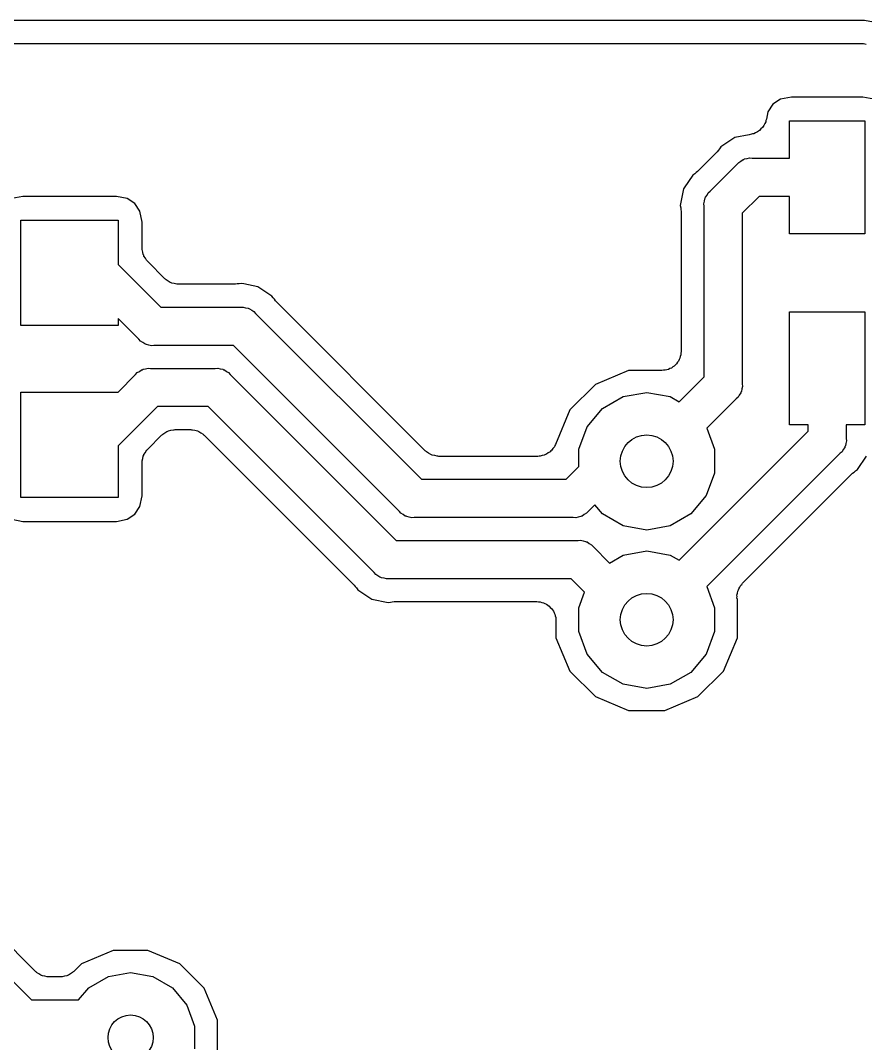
# Model space of a CAD drawing. Extents: x 50 to 248, y -151 to -36.
# Drawn here: x 104.2 to 115.43, y -60.53 to -46.94 of the extents above; entities that cross this region are included whole.
import ezdxf

# ---------------------------------------------------------------- set-up
doc = ezdxf.new("R2010")
doc.units = 0
doc.header["$MEASUREMENT"] = 0
doc.layers.add('BLACK', color=7, linetype='CONTINUOUS')

msp = doc.modelspace()

# ---------------------------------------------------------------- linework, layer by layer
at = {"layer": 'BLACK', "linetype": 'CONTINUOUS'}
for p, q in [((115.418, -46.9392), (97.8328, -46.9392)), ((115.583, -46.972), (115.418, -46.9392)), ((97.8328, -47.244), (115.392, -47.244)), ((115.392, -47.244), (115.398, -47.245)), ((115.398, -47.245), (115.404, -47.2442)), ((115.404, -47.2442), (115.441, -47.2526)), ((114.445, -47.9563), (114.301, -47.9849)), ((115.395, -47.9563), (114.445, -47.9563)), ((115.539, -47.9849), (115.395, -47.9563)), ((114.2, -48.0523), (114.133, -48.1531)), ((114.301, -47.9849), (114.2, -48.0523)), ((114.113, -48.2524), (114.107, -48.268)), ((114.133, -48.1531), (114.113, -48.2524)), ((114.041, -48.3801), (114.023, -48.4009)), ((114.062, -48.3618), (114.041, -48.3801)), ((114.07, -48.3472), (114.062, -48.3618)), ((114.081, -48.3346), (114.07, -48.3472)), ((114.091, -48.3088), (114.081, -48.3346)), ((114.105, -48.2845), (114.091, -48.3088)), ((114.107, -48.268), (114.105, -48.2845)), ((114.42, -48.768), (114.42, -48.272)), ((114.42, -48.272), (115.42, -48.272)), ((115.42, -48.272), (115.42, -49.772)), ((113.694, -48.4956), (113.509, -48.6191)), ((113.882, -48.4583), (113.694, -48.4956)), ((113.914, -48.4519), (113.882, -48.4583)), ((113.882, -48.4583), (113.882, -48.4583)), ((113.929, -48.4459), (113.914, -48.4519)), ((113.946, -48.4433), (113.929, -48.4459)), ((113.97, -48.43), (113.946, -48.4433)), ((113.996, -48.42), (113.97, -48.43)), ((114.008, -48.4089), (113.996, -48.42)), ((114.023, -48.4009), (114.008, -48.4089)), ((113.492, -48.645), (113.475, -48.663)), ((113.509, -48.6191), (113.492, -48.645)), ((113.46, -48.6835), (113.199, -48.9443)), ((113.475, -48.663), (113.46, -48.6835)), ((113.775, -48.8076), (113.803, -48.7882)), ((113.803, -48.7882), (113.814, -48.7853)), ((113.814, -48.7853), (113.824, -48.7796)), ((113.824, -48.7796), (113.857, -48.7738)), ((113.857, -48.7738), (113.89, -48.7651)), ((113.89, -48.7651), (113.923, -48.768)), ((113.923, -48.768), (114.42, -48.768)), ((113.366, -49.2085), (113.725, -48.8502)), ((113.725, -48.8502), (113.746, -48.8244)), ((113.746, -48.8244), (113.775, -48.8076)), ((113.135, -48.9931), (113.022, -49.1631)), ((113.161, -48.9759), (113.135, -48.9931)), ((113.179, -48.9586), (113.161, -48.9759)), ((113.199, -48.9443), (113.179, -48.9586)), ((113.012, -49.178), (112.968, -49.396)), ((113.022, -49.1631), (113.012, -49.178)), ((113.022, -49.1631), (113.022, -49.1631)), ((104.231, -49.2763), (104.087, -49.3049)), ((105.476, -49.2763), (104.231, -49.2763)), ((105.62, -49.3049), (105.476, -49.2763)), ((105.721, -49.3723), (105.62, -49.3049)), ((113.29, -49.341), (113.296, -49.3078)), ((113.296, -49.3078), (113.301, -49.298)), ((113.301, -49.298), (113.304, -49.287)), ((113.304, -49.287), (113.324, -49.2594)), ((113.324, -49.2594), (113.34, -49.2302)), ((113.34, -49.2302), (113.366, -49.2085)), ((114.017, -49.276), (113.792, -49.5012)), ((114.42, -49.276), (114.017, -49.276)), ((114.42, -49.772), (114.42, -49.276)), ((105.788, -49.4731), (105.721, -49.3723)), ((105.817, -49.617), (105.788, -49.4731)), ((112.968, -49.396), (112.974, -49.4265)), ((112.974, -49.4265), (112.975, -49.4515)), ((112.975, -49.4515), (112.979, -49.4761)), ((113.281, -49.3735), (113.29, -49.341)), ((113.284, -49.4071), (113.281, -49.3735)), ((113.284, -51.6744), (113.284, -49.4071)), ((104.206, -50.992), (104.206, -49.592)), ((104.206, -49.592), (105.501, -49.592)), ((105.501, -49.592), (105.501, -50.1826)), ((112.979, -49.4761), (112.979, -51.3368)), ((113.792, -49.5012), (113.792, -51.7685)), ((105.817, -49.9621), (105.817, -49.617)), ((115.42, -49.772), (114.42, -49.772)), ((105.819, -49.9731), (105.817, -49.9621)), ((105.818, -49.9842), (105.819, -49.9731)), ((105.826, -50.0163), (105.818, -49.9842)), ((105.832, -50.0489), (105.826, -50.0163)), ((105.838, -50.0586), (105.832, -50.0489)), ((105.841, -50.0694), (105.838, -50.0586)), ((105.86, -50.0966), (105.841, -50.0694)), ((105.876, -50.1253), (105.86, -50.0966)), ((105.885, -50.1325), (105.876, -50.1253)), ((105.891, -50.1417), (105.885, -50.1325)), ((106.119, -50.37), (105.891, -50.1417)), ((105.501, -50.1826), (106.068, -50.7492)), ((106.129, -50.3764), (106.119, -50.37)), ((106.136, -50.385), (106.129, -50.3764)), ((106.165, -50.4016), (106.136, -50.385)), ((106.192, -50.4206), (106.165, -50.4016)), ((106.203, -50.4235), (106.192, -50.4206)), ((106.212, -50.4291), (106.203, -50.4235)), ((106.245, -50.4349), (106.212, -50.4291)), ((106.277, -50.4434), (106.245, -50.4349)), ((106.288, -50.4425), (106.277, -50.4434)), ((106.299, -50.4444), (106.288, -50.4425)), ((107.057, -50.4444), (106.299, -50.4444)), ((107.082, -50.4401), (107.057, -50.4444)), ((107.107, -50.4395), (107.082, -50.4401)), ((107.137, -50.4335), (107.107, -50.4395)), ((107.168, -50.4395), (107.137, -50.4335)), ((107.355, -50.4768), (107.168, -50.4395)), ((107.54, -50.6003), (107.355, -50.4768)), ((107.557, -50.6262), (107.54, -50.6003)), ((107.575, -50.6442), (107.557, -50.6262)), ((107.589, -50.6647), (107.575, -50.6442)), ((109.58, -52.656), (107.589, -50.6647)), ((106.068, -50.7492), (107.126, -50.7492)), ((107.126, -50.7492), (107.16, -50.7463)), ((107.16, -50.7463), (107.192, -50.755)), ((107.192, -50.755), (107.225, -50.7608)), ((107.225, -50.7608), (107.235, -50.7665)), ((107.235, -50.7665), (107.246, -50.7695)), ((107.246, -50.7695), (107.274, -50.7888)), ((107.274, -50.7888), (107.303, -50.8056)), ((107.303, -50.8056), (107.325, -50.8315)), ((107.325, -50.8315), (109.528, -53.0352)), ((114.42, -52.312), (114.42, -50.812)), ((114.42, -50.812), (115.42, -50.812)), ((115.42, -50.812), (115.42, -52.312)), ((105.775, -51.175), (105.501, -50.901)), ((105.501, -50.901), (105.501, -50.992)), ((105.501, -50.992), (104.206, -50.992)), ((105.797, -51.2008), (105.775, -51.175)), ((105.826, -51.2176), (105.797, -51.2008)), ((105.853, -51.237), (105.826, -51.2176)), ((105.864, -51.2399), (105.853, -51.237)), ((105.874, -51.2456), (105.864, -51.2399)), ((105.907, -51.2514), (105.874, -51.2456)), ((105.94, -51.2601), (105.907, -51.2514)), ((105.973, -51.2572), (105.94, -51.2601)), ((107.032, -51.2572), (105.973, -51.2572)), ((109.236, -53.461), (107.032, -51.2572)), ((112.979, -51.3368), (112.975, -51.3587)), ((112.975, -51.3587), (112.975, -51.3809)), ((112.903, -51.5144), (112.888, -51.5314)), ((112.92, -51.5001), (112.903, -51.5144)), ((112.931, -51.4808), (112.92, -51.5001)), ((112.945, -51.4638), (112.931, -51.4808)), ((112.953, -51.4429), (112.945, -51.4638)), ((112.964, -51.4237), (112.953, -51.4429)), ((112.968, -51.4018), (112.964, -51.4237)), ((112.975, -51.3809), (112.968, -51.4018)), ((105.497, -51.878), (105.731, -51.6442)), ((105.731, -51.6442), (105.752, -51.6184)), ((105.752, -51.6184), (105.781, -51.6016)), ((105.781, -51.6016), (105.809, -51.5822)), ((105.809, -51.5822), (105.82, -51.5793)), ((105.82, -51.5793), (105.83, -51.5736)), ((105.83, -51.5736), (105.863, -51.5678)), ((105.863, -51.5678), (105.896, -51.5591)), ((105.896, -51.5591), (105.929, -51.562)), ((105.929, -51.562), (106.789, -51.562)), ((106.789, -51.562), (106.823, -51.5591)), ((106.823, -51.5591), (106.856, -51.5678)), ((106.856, -51.5678), (106.889, -51.5736)), ((106.889, -51.5736), (106.899, -51.5793)), ((106.899, -51.5793), (106.91, -51.5822)), ((106.91, -51.5822), (106.937, -51.6016)), ((106.937, -51.6016), (106.966, -51.6184)), ((106.966, -51.6184), (106.988, -51.6442)), ((106.988, -51.6442), (109.192, -53.848)), ((112.282, -51.5908), (111.84, -51.7742)), ((112.725, -51.5908), (112.282, -51.5908)), ((112.747, -51.5869), (112.725, -51.5908)), ((112.769, -51.5869), (112.747, -51.5869)), ((112.79, -51.5793), (112.769, -51.5869)), ((112.812, -51.5755), (112.79, -51.5793)), ((112.831, -51.5644), (112.812, -51.5755)), ((112.852, -51.5568), (112.831, -51.5644)), ((112.869, -51.5425), (112.852, -51.5568)), ((112.888, -51.5314), (112.869, -51.5425)), ((111.84, -51.7742), (111.501, -52.1131)), ((112.953, -52.0053), (113.284, -51.6744)), ((113.792, -51.7685), (113.795, -51.8021)), ((104.206, -53.278), (104.206, -51.878)), ((104.206, -51.878), (105.497, -51.878)), ((112.209, -51.9368), (112.522, -51.8817)), ((112.522, -51.8817), (112.835, -51.9368)), ((113.752, -51.9162), (113.736, -51.9454)), ((113.772, -51.8886), (113.752, -51.9162)), ((113.775, -51.8776), (113.772, -51.8886)), ((113.78, -51.8678), (113.775, -51.8776)), ((113.786, -51.8346), (113.78, -51.8678)), ((113.795, -51.8021), (113.786, -51.8346)), ((111.935, -52.0955), (112.209, -51.9368)), ((112.835, -51.9368), (112.953, -52.0053)), ((113.71, -51.967), (113.32, -52.3568)), ((113.736, -51.9454), (113.71, -51.967)), ((106.023, -52.07), (105.501, -52.5922)), ((106.695, -52.07), (106.023, -52.07)), ((108.899, -54.2738), (106.695, -52.07)), ((111.501, -52.1131), (111.31, -52.5736)), ((111.731, -52.3387), (111.935, -52.0955)), ((114.666, -52.312), (114.42, -52.312)), ((114.666, -52.3972), (114.666, -52.312)), ((115.42, -52.312), (115.174, -52.312)), ((115.174, -52.312), (115.174, -52.4913)), ((105.891, -52.6331), (106.075, -52.4492)), ((106.075, -52.4492), (106.084, -52.4428)), ((106.084, -52.4428), (106.091, -52.4342)), ((106.091, -52.4342), (106.12, -52.4176)), ((106.12, -52.4176), (106.147, -52.3986)), ((106.147, -52.3986), (106.158, -52.3957)), ((106.158, -52.3957), (106.168, -52.3901)), ((106.168, -52.3901), (106.2, -52.3844)), ((106.2, -52.3844), (106.233, -52.3758)), ((106.233, -52.3758), (106.244, -52.3767)), ((106.244, -52.3767), (106.255, -52.3748)), ((106.255, -52.3748), (106.464, -52.3748)), ((106.464, -52.3748), (106.475, -52.3767)), ((106.475, -52.3767), (106.486, -52.3758)), ((106.486, -52.3758), (106.518, -52.3844)), ((106.518, -52.3844), (106.551, -52.3901)), ((106.551, -52.3901), (106.56, -52.3957)), ((106.56, -52.3957), (106.571, -52.3986)), ((106.571, -52.3986), (106.598, -52.4176)), ((106.598, -52.4176), (106.627, -52.4342)), ((106.627, -52.4342), (106.634, -52.4428)), ((106.634, -52.4428), (106.643, -52.4492)), ((106.643, -52.4492), (108.635, -54.4405)), ((111.622, -52.6369), (111.731, -52.3387)), ((112.953, -54.1101), (114.666, -52.3972)), ((113.32, -52.3568), (113.422, -52.6369)), ((105.501, -52.5922), (105.501, -53.278)), ((111.301, -52.5877), (111.295, -52.6034)), ((111.31, -52.5736), (111.301, -52.5877)), ((115.157, -52.6004), (115.154, -52.6114)), ((115.162, -52.5906), (115.157, -52.6004)), ((115.168, -52.5574), (115.162, -52.5906)), ((115.177, -52.5249), (115.168, -52.5574)), ((115.174, -52.4913), (115.177, -52.5249)), ((105.826, -52.7585), (105.832, -52.7259)), ((105.832, -52.7259), (105.838, -52.7162)), ((105.838, -52.7162), (105.841, -52.7054)), ((105.841, -52.7054), (105.86, -52.6782)), ((105.86, -52.6782), (105.876, -52.6495)), ((105.876, -52.6495), (105.885, -52.6423)), ((105.885, -52.6423), (105.891, -52.6331)), ((109.589, -52.6624), (109.58, -52.656)), ((109.597, -52.671), (109.589, -52.6624)), ((109.625, -52.6876), (109.597, -52.671)), ((109.653, -52.7066), (109.625, -52.6876)), ((109.663, -52.7095), (109.653, -52.7066)), ((109.673, -52.7151), (109.663, -52.7095)), ((109.706, -52.7209), (109.673, -52.7151)), ((109.738, -52.7294), (109.706, -52.7209)), ((109.749, -52.7285), (109.738, -52.7294)), ((109.76, -52.7304), (109.749, -52.7285)), ((111.075, -52.7304), (109.76, -52.7304)), ((111.092, -52.7275), (111.075, -52.7304)), ((111.108, -52.7282), (111.092, -52.7275)), ((111.135, -52.7199), (111.108, -52.7282)), ((111.162, -52.7151), (111.135, -52.7199)), ((111.177, -52.7067), (111.162, -52.7151)), ((111.193, -52.7017), (111.177, -52.7067)), ((111.214, -52.6848), (111.193, -52.7017)), ((111.238, -52.671), (111.214, -52.6848)), ((111.249, -52.6582), (111.238, -52.671)), ((111.262, -52.648), (111.249, -52.6582)), ((111.277, -52.6246), (111.262, -52.648)), ((111.295, -52.6034), (111.277, -52.6246)), ((111.622, -52.8648), (111.622, -52.6369)), ((115.092, -52.6898), (113.32, -54.4616)), ((113.422, -52.6369), (113.422, -52.9543)), ((115.118, -52.6682), (115.092, -52.6898)), ((115.134, -52.639), (115.118, -52.6682)), ((115.154, -52.6114), (115.134, -52.639)), ((115.323, -52.9053), (115.442, -52.7273)), ((105.817, -52.8127), (105.819, -52.8017)), ((105.817, -53.253), (105.817, -52.8127)), ((105.818, -52.7906), (105.826, -52.7585)), ((105.819, -52.8017), (105.818, -52.7906)), ((111.452, -53.0352), (111.622, -52.8648)), ((97.274, -52.8789), (104.347, -59.952)), ((113.422, -52.9543), (113.313, -53.2525)), ((113.796, -54.4171), (115.259, -52.9541)), ((115.259, -52.9541), (115.279, -52.9398)), ((115.279, -52.9398), (115.297, -52.9226)), ((115.297, -52.9226), (115.323, -52.9053)), ((109.528, -53.0352), (111.452, -53.0352)), ((105.501, -53.278), (104.206, -53.278)), ((105.788, -53.3969), (105.817, -53.253)), ((113.313, -53.2525), (113.109, -53.4957)), ((105.721, -53.4977), (105.788, -53.3969)), ((111.832, -53.3733), (111.744, -53.461)), ((111.935, -53.4957), (111.832, -53.3733)), ((105.62, -53.5651), (105.721, -53.4977)), ((109.257, -53.4868), (109.236, -53.461)), ((109.287, -53.5036), (109.257, -53.4868)), ((109.314, -53.523), (109.287, -53.5036)), ((109.325, -53.5259), (109.314, -53.523)), ((109.335, -53.5316), (109.325, -53.5259)), ((109.368, -53.5374), (109.335, -53.5316)), ((109.401, -53.5461), (109.368, -53.5374)), ((109.434, -53.5432), (109.401, -53.5461)), ((111.546, -53.5432), (109.434, -53.5432)), ((111.579, -53.5461), (111.546, -53.5432)), ((111.612, -53.5374), (111.579, -53.5461)), ((111.645, -53.5316), (111.612, -53.5374)), ((111.655, -53.5259), (111.645, -53.5316)), ((111.666, -53.523), (111.655, -53.5259)), ((111.693, -53.5036), (111.666, -53.523)), ((111.723, -53.4868), (111.693, -53.5036)), ((111.744, -53.461), (111.723, -53.4868)), ((112.209, -53.6544), (111.935, -53.4957)), ((113.109, -53.4957), (112.835, -53.6544)), ((104.087, -53.5651), (104.231, -53.5937)), ((104.231, -53.5937), (105.476, -53.5937)), ((105.476, -53.5937), (105.62, -53.5651)), ((112.522, -53.7095), (112.209, -53.6544)), ((112.835, -53.6544), (112.522, -53.7095)), ((109.192, -53.848), (111.611, -53.848)), ((111.611, -53.848), (111.644, -53.8451)), ((111.644, -53.8451), (111.677, -53.8538)), ((111.677, -53.8538), (111.71, -53.8596)), ((111.71, -53.8596), (111.72, -53.8653)), ((111.72, -53.8653), (111.731, -53.8682)), ((111.731, -53.8682), (111.759, -53.8876)), ((111.759, -53.8876), (111.788, -53.9044)), ((111.788, -53.9044), (111.809, -53.9302)), ((111.809, -53.9302), (112.026, -54.1473)), ((112.026, -54.1473), (112.209, -54.0416)), ((112.209, -54.0416), (112.522, -53.9865)), ((112.522, -53.9865), (112.835, -54.0416)), ((112.835, -54.0416), (112.953, -54.1101)), ((104.399, -59.5728), (99.0057, -54.1795)), ((108.921, -54.2996), (108.899, -54.2738)), ((108.95, -54.3164), (108.921, -54.2996)), ((108.978, -54.3358), (108.95, -54.3164)), ((108.989, -54.3387), (108.978, -54.3358)), ((108.998, -54.3444), (108.989, -54.3387)), ((109.032, -54.3502), (108.998, -54.3444)), ((109.064, -54.3589), (109.032, -54.3502)), ((109.098, -54.356), (109.064, -54.3589)), ((111.517, -54.356), (109.098, -54.356)), ((111.697, -54.5361), (111.517, -54.356)), ((108.635, -54.4405), (108.649, -54.461)), ((108.649, -54.461), (108.666, -54.479)), ((108.666, -54.479), (108.684, -54.5049)), ((108.684, -54.5049), (108.869, -54.6284)), ((113.32, -54.4616), (113.422, -54.7417)), ((113.741, -54.5055), (113.745, -54.4893)), ((113.745, -54.4893), (113.761, -54.4666)), ((113.761, -54.4666), (113.774, -54.4421)), ((113.774, -54.4421), (113.786, -54.4308)), ((113.786, -54.4308), (113.796, -54.4171)), ((108.869, -54.6284), (109.087, -54.6717)), ((111.622, -54.7417), (111.697, -54.5361)), ((113.721, -54.6078), (113.724, -54.5912)), ((113.727, -54.632), (113.721, -54.6078)), ((113.722, -54.5745), (113.729, -54.5478)), ((113.724, -54.5912), (113.722, -54.5745)), ((113.727, -55.1401), (113.727, -54.632)), ((113.729, -54.5478), (113.733, -54.5203)), ((113.733, -54.5203), (113.741, -54.5055)), ((109.087, -54.6717), (109.117, -54.6657)), ((109.117, -54.6657), (109.142, -54.6651)), ((109.142, -54.6651), (109.167, -54.6608)), ((109.167, -54.6608), (111.063, -54.6608)), ((111.063, -54.6608), (111.085, -54.6647)), ((111.085, -54.6647), (111.107, -54.6647)), ((111.107, -54.6647), (111.128, -54.6723)), ((111.128, -54.6723), (111.15, -54.6761)), ((111.15, -54.6761), (111.169, -54.6872)), ((111.169, -54.6872), (111.19, -54.6948)), ((111.19, -54.6948), (111.207, -54.7091)), ((111.207, -54.7091), (111.226, -54.7202)), ((111.226, -54.7202), (111.241, -54.7372)), ((111.241, -54.7372), (111.258, -54.7515)), ((111.258, -54.7515), (111.269, -54.7708)), ((111.269, -54.7708), (111.283, -54.7878)), ((111.622, -55.0591), (111.622, -54.7417)), ((113.422, -54.7417), (113.422, -55.0591)), ((111.283, -54.7878), (111.291, -54.8087)), ((111.291, -54.8087), (111.302, -54.8279)), ((111.302, -54.8279), (111.306, -54.8498)), ((111.306, -54.8498), (111.313, -54.8707)), ((111.313, -54.8707), (111.313, -54.8929)), ((111.313, -54.8929), (111.317, -54.9148)), ((111.317, -54.9148), (111.317, -55.1401)), ((111.317, -55.1401), (111.501, -55.5829)), ((111.731, -55.3573), (111.622, -55.0591)), ((113.422, -55.0591), (113.313, -55.3573)), ((113.543, -55.5829), (113.727, -55.1401)), ((111.935, -55.6005), (111.731, -55.3573)), ((113.313, -55.3573), (113.109, -55.6005)), ((111.501, -55.5829), (111.84, -55.9218)), ((113.204, -55.9218), (113.543, -55.5829)), ((112.209, -55.7592), (111.935, -55.6005)), ((113.109, -55.6005), (112.835, -55.7592)), ((112.522, -55.8143), (112.209, -55.7592)), ((112.835, -55.7592), (112.522, -55.8143)), ((111.84, -55.9218), (112.282, -56.1052)), ((112.762, -56.1052), (113.204, -55.9218)), ((112.282, -56.1052), (112.762, -56.1052)), ((105.434, -59.2972), (105.01, -59.473)), ((105.894, -59.2972), (105.434, -59.2972)), ((106.318, -59.473), (105.894, -59.2972)), ((105.01, -59.473), (104.91, -59.5728)), ((106.643, -59.7979), (106.318, -59.473)), ((104.408, -59.5792), (104.399, -59.5728)), ((104.415, -59.5878), (104.408, -59.5792)), ((104.444, -59.6044), (104.415, -59.5878)), ((104.471, -59.6234), (104.444, -59.6044)), ((104.482, -59.6263), (104.471, -59.6234)), ((104.492, -59.6319), (104.482, -59.6263)), ((104.524, -59.6376), (104.492, -59.6319)), ((104.556, -59.6462), (104.524, -59.6376)), ((104.568, -59.6453), (104.556, -59.6462)), ((104.579, -59.6472), (104.568, -59.6453)), ((104.73, -59.6472), (104.579, -59.6472)), ((104.741, -59.6453), (104.73, -59.6472)), ((104.753, -59.6462), (104.741, -59.6453)), ((104.785, -59.6376), (104.753, -59.6462)), ((104.817, -59.6319), (104.785, -59.6376)), ((104.827, -59.6263), (104.817, -59.6319)), ((104.838, -59.6234), (104.827, -59.6263)), ((104.865, -59.6044), (104.838, -59.6234)), ((104.894, -59.5878), (104.865, -59.6044)), ((104.901, -59.5792), (104.894, -59.5878)), ((104.91, -59.5728), (104.901, -59.5792)), ((105.109, -59.7908), (105.369, -59.6409)), ((105.369, -59.6409), (105.664, -59.5889)), ((105.664, -59.5889), (105.959, -59.6409)), ((105.959, -59.6409), (106.219, -59.7908)), ((104.974, -59.952), (105.109, -59.7908)), ((106.219, -59.7908), (106.411, -60.0204)), ((106.819, -60.2223), (106.643, -59.7979)), ((104.347, -59.952), (104.974, -59.952)), ((106.411, -60.0204), (106.514, -60.3021)), ((106.514, -60.3021), (106.514, -60.6019)), ((106.819, -60.6817), (106.819, -60.2223))]:
    msp.add_line(p, q, dxfattribs=at)
at = {"layer": 'BLACK'}
for centre, radius in [((112.522, -52.7956), 0.35), ((112.522, -54.9004), 0.35), ((105.664, -60.452), 0.3)]:
    msp.add_circle(centre, radius, dxfattribs=at)

doc.saveas('drawing.dxf')
